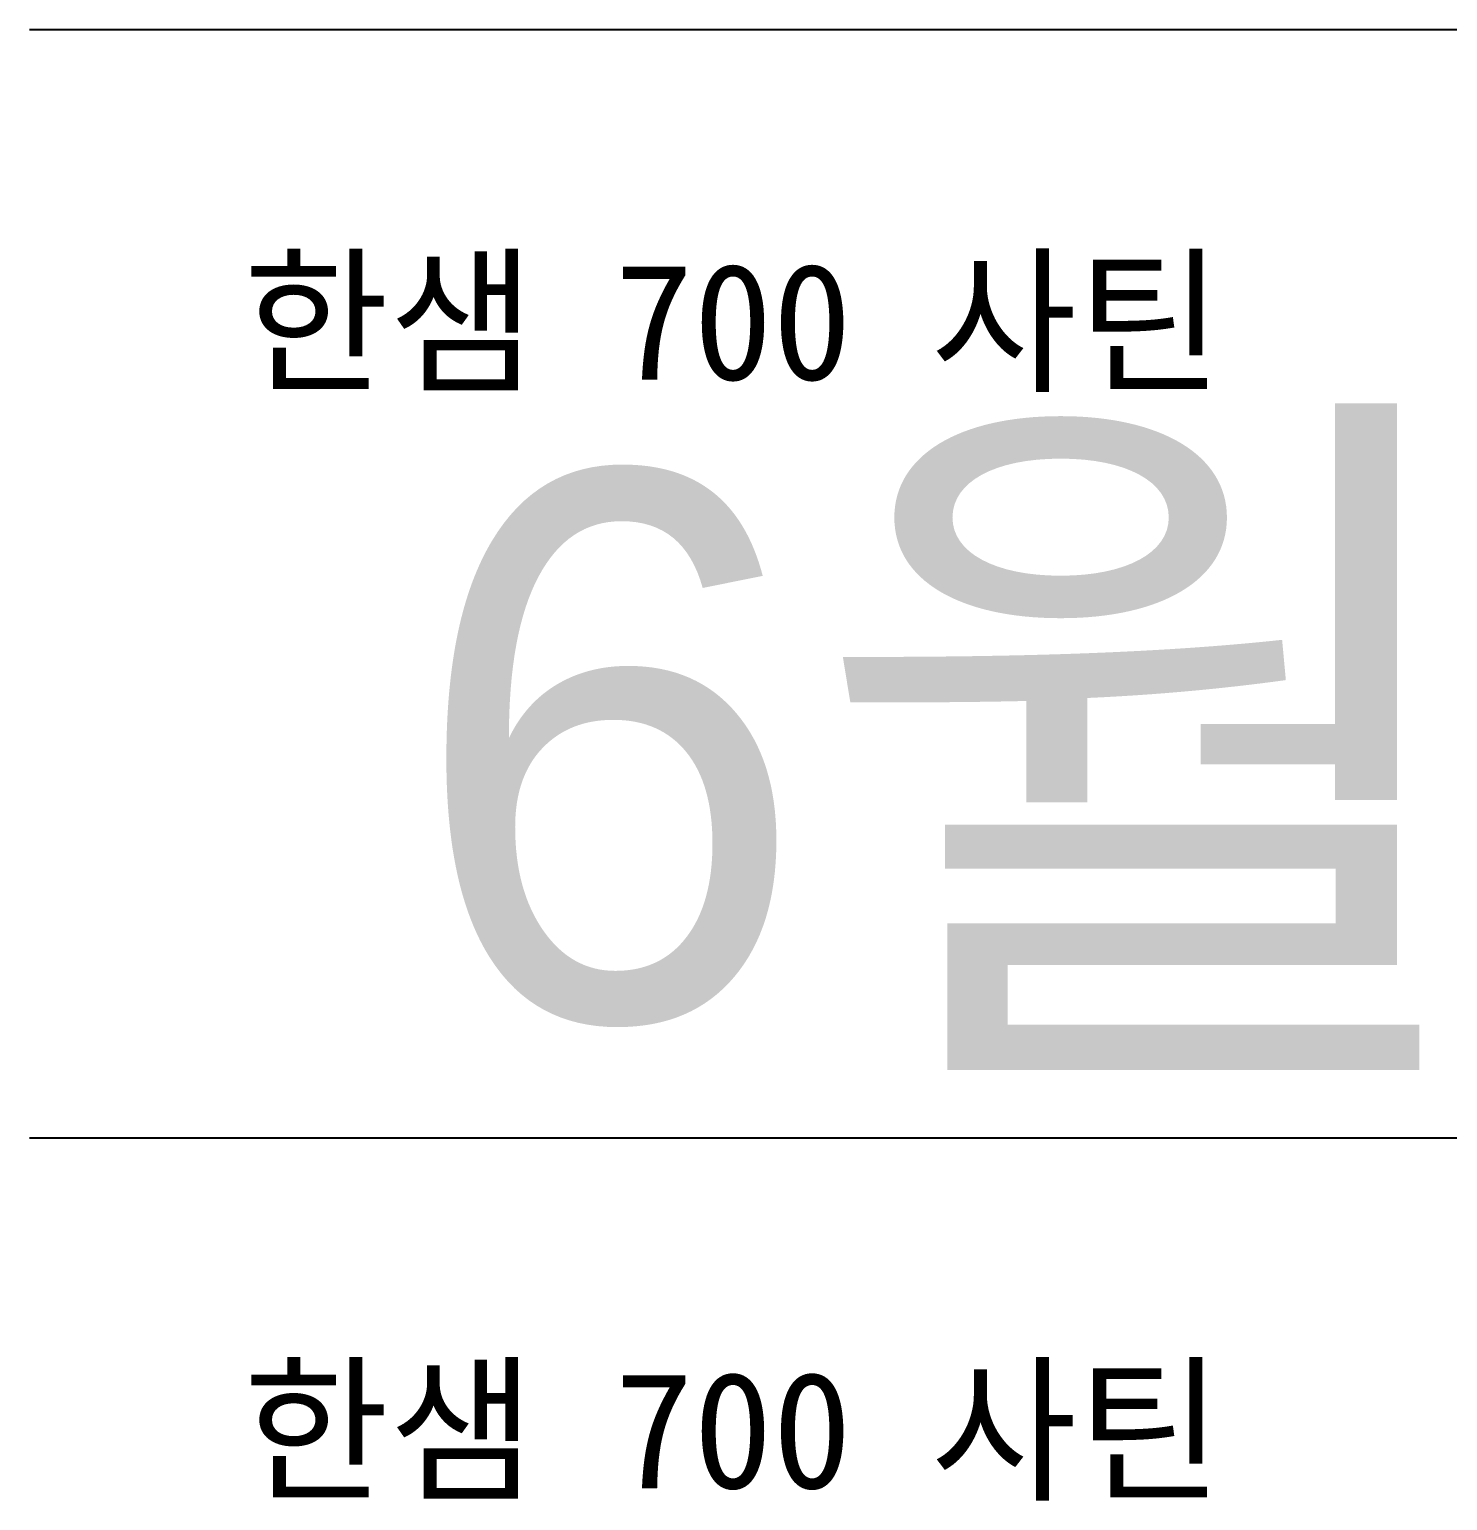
# Model space of a CAD drawing. Header units: millimetres. Extents: x -44117 to 256353, y -2095463 to 65325.
# Drawn here: x 104303 to 110143, y -980525 to -974466 of the extents above; entities that cross this region are included whole.
import ezdxf

# ---------------------------------------------------------------- set-up
doc = ezdxf.new("R2010")
doc.units = ezdxf.units.MM
doc.header["$LTSCALE"] = 10

msp = doc.modelspace()

# ---------------------------------------------------------------- linework, layer by layer
at = {"color": 1}
for p, q in [((104302.82932, -974466.17739), (196571.97618, -974466.17739)), ((104302.82932, -974466.17739), (196571.97618, -974466.17739)), ((104302.82932, -974466.17739), (196571.97618, -974466.17739)), ((104302.82932, -974466.17739), (196571.97618, -974466.17739)), ((104302.82932, -974466.17739), (196571.97618, -974466.17739)), ((104302.82932, -974466.17739), (196571.97618, -974466.17739)), ((104302.82932, -974466.17739), (196571.97618, -974466.17739)), ((104302.82932, -974466.17739), (196571.97618, -974466.17739)), ((104302.82932, -974466.17739), (196571.97618, -974466.17739)), ((104302.82932, -974466.17739), (196571.97618, -974466.17739)), ((106514.67745, -974466.17739), (198783.82431, -974466.17739)), ((106514.67745, -974466.17739), (198783.82431, -974466.17739)), ((106514.67745, -974466.17739), (198783.82431, -974466.17739)), ((106514.67745, -974466.17739), (198783.82431, -974466.17739)), ((106514.67745, -974466.17739), (198783.82431, -974466.17739)), ((106514.67745, -974466.17739), (198783.82431, -974466.17739)), ((106514.67745, -974466.17739), (198783.82431, -974466.17739)), ((106514.67745, -974466.17739), (198783.82431, -974466.17739)), ((106514.67745, -974466.17739), (198783.82431, -974466.17739)), ((106514.67745, -974466.17739), (198783.82431, -974466.17739)), ((104302.82932, -979031.68508), (196571.97618, -979031.68508)), ((104302.82932, -979031.68508), (196571.97618, -979031.68508)), ((104302.82932, -979031.68508), (196571.97618, -979031.68508)), ((104302.82932, -979031.68508), (196571.97618, -979031.68508)), ((104302.82932, -979031.68508), (196571.97618, -979031.68508)), ((104302.82932, -979031.68508), (196571.97618, -979031.68508)), ((104302.82932, -979031.68508), (196571.97618, -979031.68508)), ((104302.82932, -979031.68508), (196571.97618, -979031.68508)), ((104302.82932, -979031.68508), (196571.97618, -979031.68508)), ((104302.82932, -979031.68508), (196571.97618, -979031.68508)), ((106514.67745, -979031.68508), (198783.82431, -979031.68508)), ((106514.67745, -979031.68508), (198783.82431, -979031.68508)), ((106514.67745, -979031.68508), (198783.82431, -979031.68508)), ((106514.67745, -979031.68508), (198783.82431, -979031.68508)), ((106514.67745, -979031.68508), (198783.82431, -979031.68508)), ((106514.67745, -979031.68508), (198783.82431, -979031.68508)), ((106514.67745, -979031.68508), (198783.82431, -979031.68508)), ((106514.67745, -979031.68508), (198783.82431, -979031.68508)), ((106514.67745, -979031.68508), (198783.82431, -979031.68508)), ((106514.67745, -979031.68508), (198783.82431, -979031.68508))]:
    msp.add_line(p, q, dxfattribs=at)

# ---------------------------------------------------------------- texts
at = {"attachment_point": 1}
for s, width, gutter_width, heights, insert, char_height in [('{\\f굴림|b0|i0|c129|p50;한샘} 700 {\\f굴림|b0|i0|c129|p50;사틴}', 5072.1082947, 2395.6482, [-533.35869], (105182.75576, -975429.71208), 479.1296392), ('{\\f굴림|b0|i0|c129|p50;한샘} 700 {\\f굴림|b0|i0|c129|p50;사틴}', 5072.1082947, 2395.6482, [-533.35869], (105182.75576, -975429.71208), 479.1296392), ('{\\f굴림|b0|i0|c129|p50;한샘} 700 {\\f굴림|b0|i0|c129|p50;사틴}', 5072.1082947, 2395.6482, [-533.35869], (105182.75576, -975429.71208), 479.1296392), ('{\\f굴림|b0|i0|c129|p50;한샘} 700 {\\f굴림|b0|i0|c129|p50;사틴}', 5072.1082947, 2395.6482, [-533.35869], (105182.75576, -975429.71208), 479.1296392), ('{\\f굴림|b0|i0|c129|p50;한샘} 700 {\\f굴림|b0|i0|c129|p50;사틴}', 5072.1082947, 2395.6482, [-533.35869], (105182.75576, -975429.71208), 479.1296392), ('{\\fGulim|b0|i0|c129|p50;\\C40;\\c3266552;6월}', 53188.6434497, 201.02623, [-2473.34539], (105870.21101, -976291.88654), 2251.4938053), ('{\\f굴림|b0|i0|c129|p50;한샘} 700 {\\f굴림|b0|i0|c129|p50;사틴}', 5072.1082947, 2395.6482, [-533.35869], (105182.75576, -979995.21978), 479.1296392), ('{\\f굴림|b0|i0|c129|p50;한샘} 700 {\\f굴림|b0|i0|c129|p50;사틴}', 5072.1082947, 2395.6482, [-533.35869], (105182.75576, -979995.21978), 479.1296392), ('{\\f굴림|b0|i0|c129|p50;한샘} 700 {\\f굴림|b0|i0|c129|p50;사틴}', 5072.1082947, 2395.6482, [-533.35869], (105182.75576, -979995.21978), 479.1296392), ('{\\f굴림|b0|i0|c129|p50;한샘} 700 {\\f굴림|b0|i0|c129|p50;사틴}', 5072.1082947, 2395.6482, [-533.35869], (105182.75576, -979995.21978), 479.1296392), ('{\\f굴림|b0|i0|c129|p50;한샘} 700 {\\f굴림|b0|i0|c129|p50;사틴}', 5072.1082947, 2395.6482, [-533.35869], (105182.75576, -979995.21978), 479.1296392)]:
    msp.add_mtext_dynamic_manual_height_columns(s, width=width, gutter_width=gutter_width, heights=heights, dxfattribs=dict(at, insert=insert, char_height=char_height))

doc.saveas('drawing.dxf')
